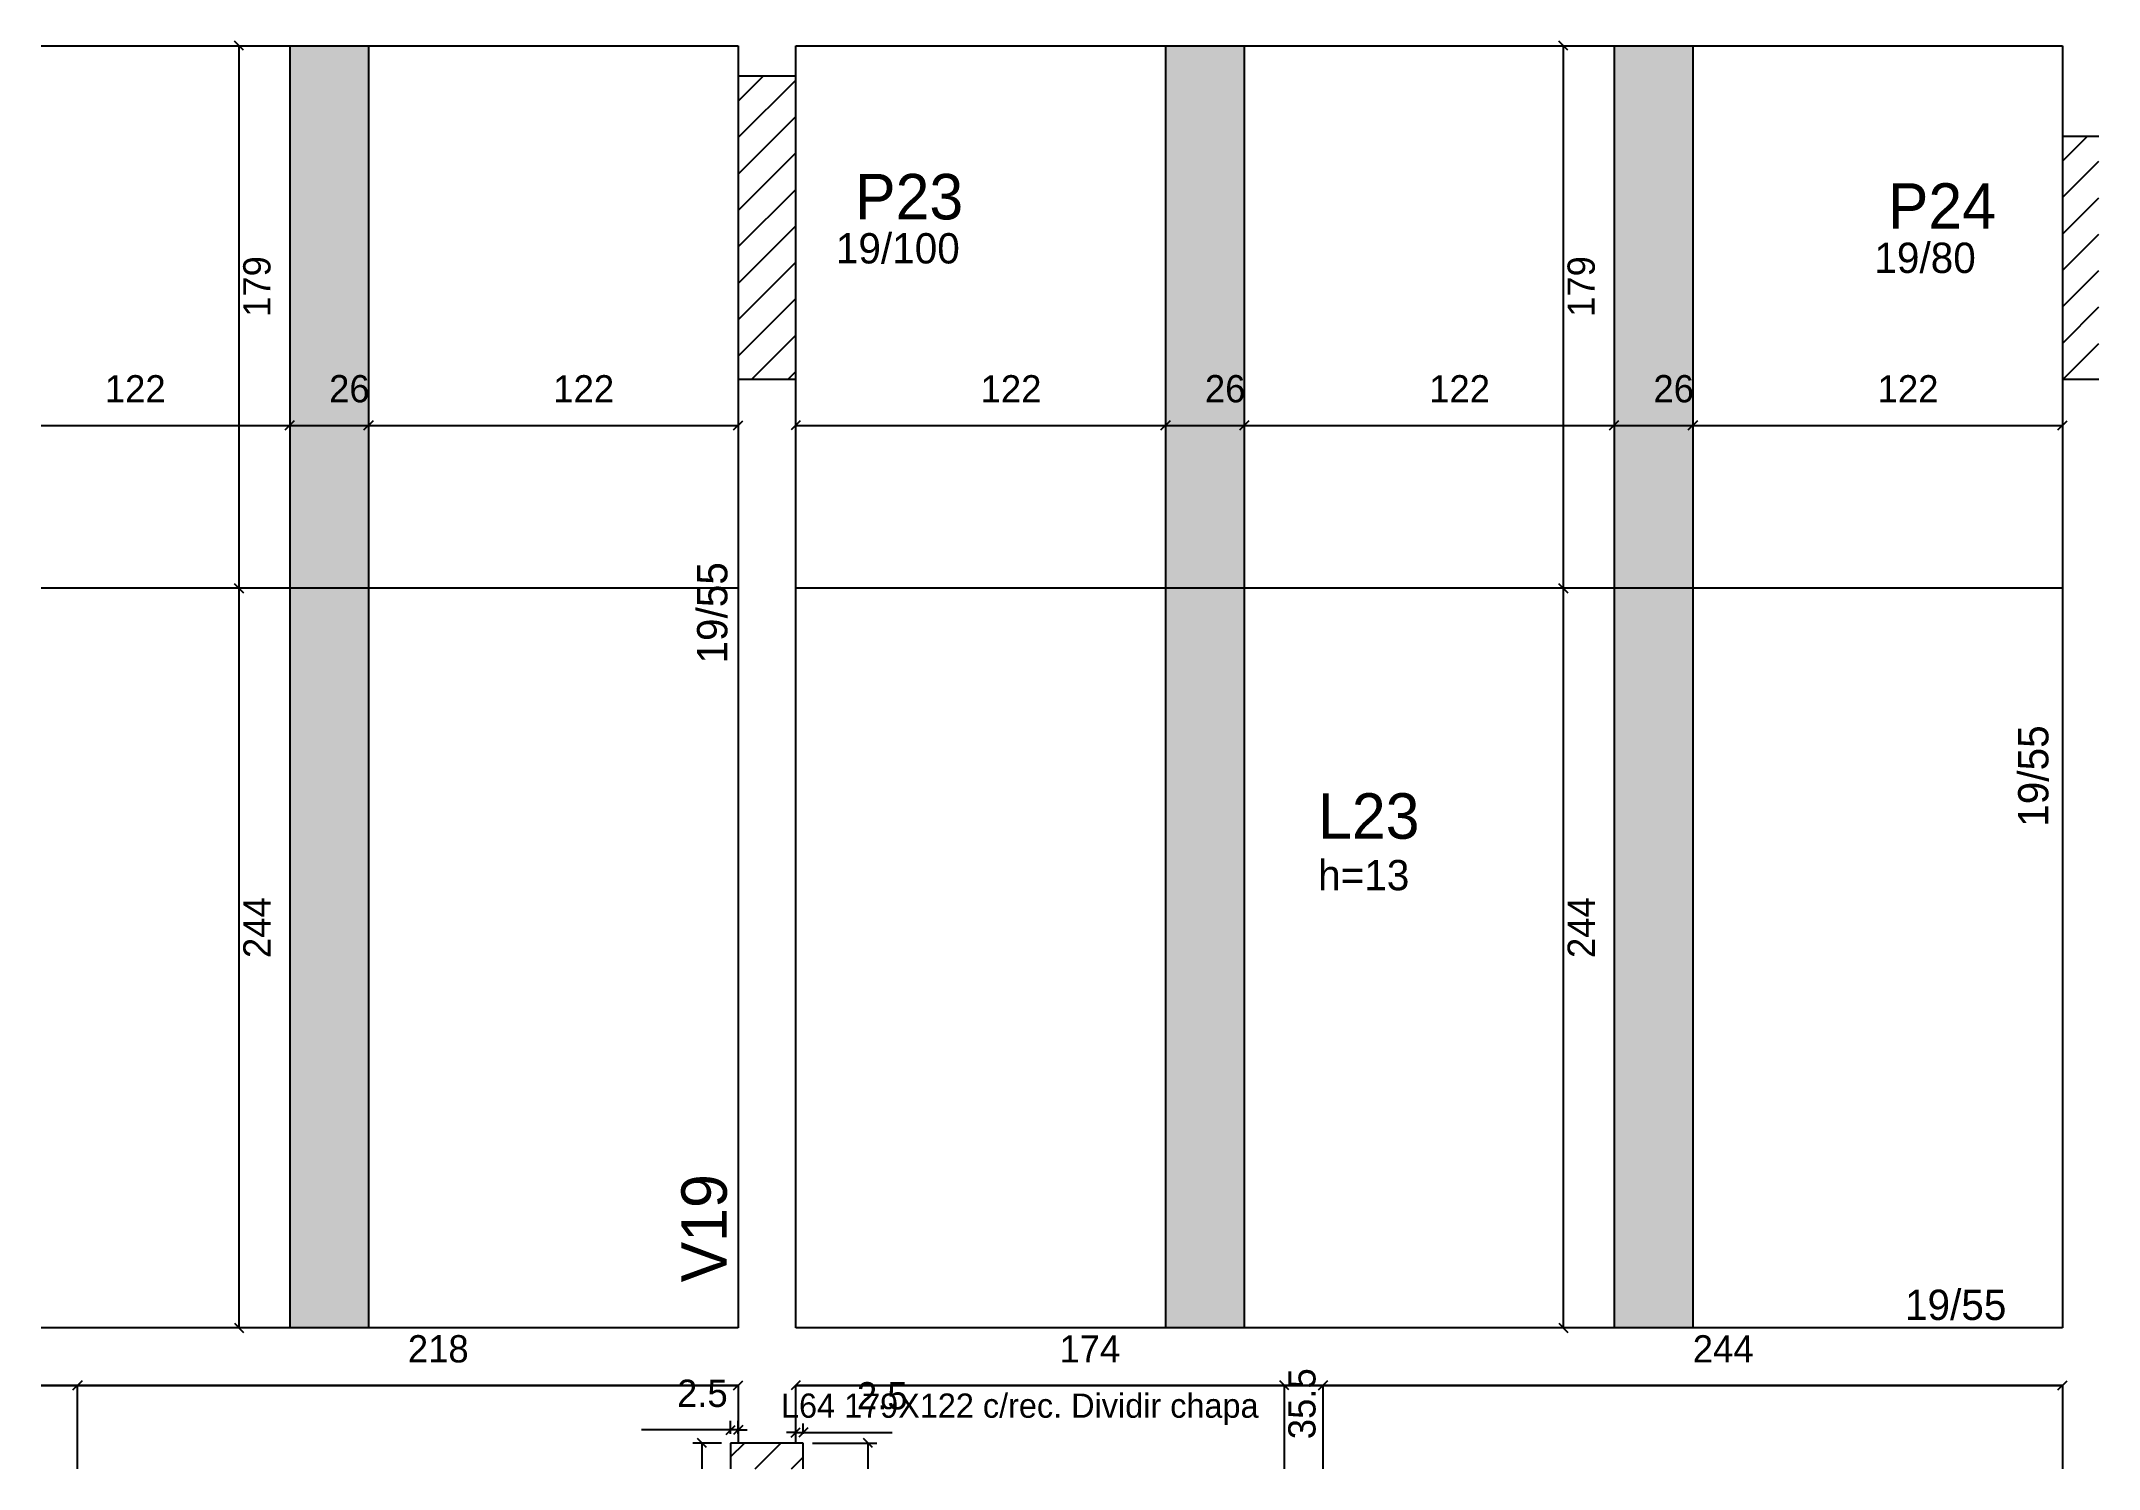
# Model space of a CAD drawing. Header units: metres. Extents: x 5571 to 6250, y 1639 to 2110.
import ezdxf

# ---------------------------------------------------------------- set-up
doc = ezdxf.new("R2010")
doc.units = ezdxf.units.M
for name, color, linetype in [('3', 7, 'Continuous'), ('4', 7, 'Continuous'), ('7', 7, 'Continuous'), ('9', 7, 'Continuous'), ('AUX00', 7, 'Continuous'), ('Hachura', 7, 'Continuous'), ('Painéis', 7, 'Continuous')]:
    doc.layers.add(name, color=color, linetype=linetype)

msp = doc.modelspace()

# ---------------------------------------------------------------- hatches: boundary and pattern name
at = {"layer": '9'}
h = msp.add_hatch(color=7, dxfattribs=at)
h.dxf.hatch_style = 1
h.paths.add_polyline_path([(6237.54, 2108.98), (6237.54, 1908.98), (6237.54, 2108.98), (6237.54, 2108.98)])
at = {"layer": 'Hachura'}
h = msp.add_hatch(color=7, dxfattribs=at)
h.dxf.hatch_style = 1
h.paths.add_polyline_path([(5652.55, 1685.98), (5678.55, 1685.98), (5678.55, 2108.98), (5652.55, 2108.98), (5652.55, 1685.98)])
h = msp.add_hatch(color=7, dxfattribs=at)
h.dxf.hatch_style = 1
h.paths.add_polyline_path([(5941.55, 1685.98), (5967.55, 1685.98), (5967.55, 2108.98), (5941.55, 2108.98), (5941.55, 1685.98)])
h = msp.add_hatch(color=7, dxfattribs=at)
h.dxf.hatch_style = 1
h.paths.add_polyline_path([(6089.55, 1685.98), (6115.55, 1685.98), (6115.55, 2108.98), (6089.55, 2108.98), (6089.55, 1685.98)])

# ---------------------------------------------------------------- linework, layer by layer
at = {"layer": '3', "color": 3, "lineweight": 25}
for p, q in [((5800.54, 2090.67), (5808.84, 2098.98)), ((5800.54, 2078.65), (5819.54, 2097.65)), ((5800.54, 2066.63), (5819.54, 2085.63)), ((6237.54, 2070.88), (6245.64, 2078.98)), ((5800.54, 2054.61), (5819.54, 2073.61)), ((6237.54, 2058.86), (6249.54, 2070.86)), ((5800.54, 2042.59), (5819.54, 2061.59)), ((6237.54, 2046.84), (6249.54, 2058.84)), ((5800.54, 2030.57), (5819.54, 2049.57)), ((6237.54, 2034.82), (6249.54, 2046.82)), ((5800.54, 2018.55), (5819.54, 2037.55)), ((6237.54, 2022.8), (6249.54, 2034.8)), ((5800.54, 2006.53), (5819.54, 2025.53)), ((6237.54, 2010.78), (6249.54, 2022.78)), ((5805.01, 1998.98), (5819.54, 2013.51)), ((6237.76, 1998.98), (6249.54, 2010.76)), ((5817.03, 1998.98), (5819.54, 2001.49)), ((5798.04, 1643.4), (5802.61, 1647.98)), ((5806.11, 1639.46), (5814.64, 1647.98)), ((5818.14, 1639.46), (5822.04, 1643.36))]:
    msp.add_line(p, q, dxfattribs=at)
for points in [[(5570.54, 2108.98), (5800.54, 2108.98)], [(5800.54, 2108.98), (5800.54, 2098.98)], [(5819.54, 2108.98), (6237.54, 2108.98)], [(5819.54, 2098.98), (5819.54, 2108.98)], [(6237.54, 2108.98), (6237.54, 2078.98)], [(5800.54, 1998.98), (5800.54, 1685.98)], [(5819.54, 1685.98), (5819.54, 1998.98)], [(6237.54, 1998.98), (6237.54, 1685.98)], [(5800.54, 1685.98), (5570.54, 1685.98)], [(6237.54, 1685.98), (5819.54, 1685.98)], [(5570.54, 1666.98), (5800.54, 1666.98)], [(5800.54, 1666.98), (5800.54, 1647.98)], [(5819.54, 1666.98), (6237.54, 1666.98)], [(5819.54, 1647.98), (5819.54, 1666.98)], [(6237.54, 1666.98), (6237.54, 1639.46)]]:
    msp.add_lwpolyline(points, dxfattribs=at)
at = {"layer": '7', "color": 7, "lineweight": 25}
for points in [[(5819.54, 2098.98), (5800.54, 2098.98)], [(5800.54, 2098.98), (5800.54, 1998.98)], [(5819.54, 1998.98), (5819.54, 2098.98)], [(6249.54, 2078.98), (6237.54, 2078.98)], [(6237.54, 2078.98), (6237.54, 1998.98)], [(5800.54, 1998.98), (5819.54, 1998.98)], [(6237.54, 1998.98), (6249.54, 1998.98)], [(5822.04, 1647.98), (5798.04, 1647.98)], [(5798.04, 1647.98), (5798.04, 1639.46)], [(5822.04, 1639.46), (5822.04, 1647.98)]]:
    msp.add_lwpolyline(points, dxfattribs=at)
at = {"layer": 'Painéis', "color": 0, "lineweight": 25}
for p, q in [((5637.3, 2107.48), (5634.3, 2110.48)), ((6074.3, 2107.48), (6071.3, 2110.48)), ((5651.05, 1982.23), (5654.05, 1985.23)), ((5654.05, 1985.23), (5651.05, 1982.23)), ((5677.05, 1982.23), (5680.05, 1985.23)), ((5680.05, 1985.23), (5677.05, 1982.23)), ((5799.04, 1982.23), (5802.04, 1985.23)), ((5821.04, 1985.23), (5818.04, 1982.23)), ((5940.05, 1982.23), (5943.05, 1985.23)), ((5943.05, 1985.23), (5940.05, 1982.23)), ((5966.05, 1982.23), (5969.05, 1985.23)), ((5969.05, 1985.23), (5966.05, 1982.23)), ((6088.05, 1982.23), (6091.05, 1985.23)), ((6091.05, 1985.23), (6088.05, 1982.23)), ((6114.05, 1982.23), (6117.05, 1985.23)), ((6117.05, 1985.23), (6114.05, 1982.23)), ((6236.04, 1982.23), (6239.04, 1985.23)), ((5634.3, 1931.48), (5637.3, 1928.48)), ((5637.3, 1928.48), (5634.3, 1931.48)), ((6071.3, 1931.48), (6074.3, 1928.48)), ((6074.3, 1928.48), (6071.3, 1931.48)), ((5634.3, 1687.48), (5637.3, 1684.48)), ((6071.3, 1687.48), (6074.3, 1684.48)), ((5584.04, 1668.48), (5581.04, 1665.48)), ((5581.04, 1665.48), (5584.04, 1668.48)), ((5799.04, 1665.48), (5802.04, 1668.48)), ((5821.04, 1668.48), (5818.04, 1665.48)), ((5982.26, 1665.48), (5979.26, 1668.48)), ((5995.04, 1668.48), (5992.04, 1665.48)), ((5992.04, 1665.48), (5995.04, 1668.48)), ((6236.04, 1665.48), (6239.04, 1668.48)), ((5796.54, 1650.78), (5799.54, 1653.78)), ((5802.04, 1653.78), (5799.04, 1650.78)), ((5818.04, 1649.96), (5821.04, 1652.96)), ((5823.54, 1652.96), (5820.54, 1649.96)), ((5790.07, 1646.48), (5787.07, 1649.48)), ((5844.85, 1646.48), (5841.85, 1649.48))]:
    msp.add_line(p, q, dxfattribs=at)
at = {"layer": 'Painéis', "color": 4, "lineweight": 25}
for p, q in [((5635.8, 2108.98), (5635.8, 1929.98)), ((6072.8, 2108.98), (6072.8, 1929.98)), ((5570.54, 1983.73), (5652.55, 1983.73)), ((5652.55, 1983.73), (5678.55, 1983.73)), ((5678.55, 1983.73), (5800.54, 1983.73)), ((5819.54, 1983.73), (5941.55, 1983.73)), ((5941.55, 1983.73), (5967.55, 1983.73)), ((5967.55, 1983.73), (6089.55, 1983.73)), ((6089.55, 1983.73), (6115.55, 1983.73)), ((6115.55, 1983.73), (6237.54, 1983.73)), ((5635.8, 1929.98), (5635.8, 1685.98)), ((6072.8, 1929.98), (6072.8, 1685.98)), ((5582.54, 1666.98), (5570.54, 1666.98)), ((5800.54, 1666.98), (5582.54, 1666.98)), ((5993.54, 1666.98), (5819.54, 1666.98)), ((5978.51, 1666.98), (5977.76, 1666.98)), ((5980.76, 1666.98), (5980.76, 1639.46)), ((6237.54, 1666.98), (5993.54, 1666.98)), ((5798.04, 1652.28), (5768.68, 1652.28)), ((5798.04, 1650.98), (5798.04, 1655.28)), ((5800.54, 1652.28), (5798.04, 1652.28)), ((5800.54, 1650.98), (5800.54, 1655.28)), ((5800.54, 1652.28), (5803.54, 1652.28)), ((5819.54, 1651.46), (5816.54, 1651.46)), ((5819.54, 1650.98), (5819.54, 1654.46)), ((5819.54, 1651.46), (5822.04, 1651.46)), ((5822.04, 1650.98), (5822.04, 1654.46)), ((5822.04, 1651.46), (5851.4, 1651.46)), ((5795.04, 1647.98), (5785.57, 1647.98)), ((5788.57, 1647.98), (5788.57, 1639.46)), ((5825.04, 1647.98), (5846.35, 1647.98)), ((5843.35, 1647.98), (5843.35, 1639.46))]:
    msp.add_line(p, q, dxfattribs=at)
at = {"layer": 'Painéis', "color": 200, "lineweight": 25}
for p, q in [((5652.55, 2108.98), (5652.55, 1685.98)), ((5678.55, 2108.98), (5678.55, 1685.98)), ((5941.55, 2108.98), (5941.55, 1685.98)), ((5967.55, 2108.98), (5967.55, 1685.98)), ((6089.55, 2108.98), (6089.55, 1685.98)), ((6115.55, 2108.98), (6115.55, 1685.98)), ((5800.45, 1929.98), (5570.54, 1929.98)), ((6237.45, 1929.98), (5819.45, 1929.98)), ((5582.54, 1639.46), (5582.54, 1666.98)), ((5993.54, 1639.46), (5993.54, 1666.98))]:
    msp.add_line(p, q, dxfattribs=at)

# ---------------------------------------------------------------- texts
at = {"layer": '3', "color": 3, "lineweight": 25}
for s, p in [('19/100', (5832.78, 2037.14)), ('19/80', (6175.47, 2034)), ('h=13', (5991.9, 1830.34)), ('19/55', (6185.57, 1688.57))]:
    msp.add_text(s, height=10, dxfattribs=at).set_placement(p)
for p in [(5796.98, 1905.13), (6232.9, 1851.29)]:
    msp.add_text('19/55', height=10, rotation=90, dxfattribs=at).set_placement(p)
at = {"layer": '4', "color": 4, "lineweight": 25}
for s, p in [('P23', (5839.11, 2051.67)), ('P24', (6179.92, 2048.59)), ('L23', (5991.9, 1847.34))]:
    msp.add_text(s, height=15, dxfattribs=at).set_placement(p)
msp.add_text('V19', height=15, rotation=90, dxfattribs=at).set_placement((5796.79, 1700.98))
at = {"layer": 'AUX00', "color": 7, "lineweight": 25}
msp.add_text('L64^J179X122^Jc/rec.^JDividir chapa', height=8, dxfattribs=at).set_placement((5814.67, 1656.31))
at = {"layer": 'Painéis', "color": 240, "lineweight": 25}
for s, p in [('179', (5646.21, 2019.48)), ('179', (6083.21, 2019.48)), ('244', (5646.23, 1807.98)), ('244', (6083.23, 1807.98)), ('35.5', (5991.06, 1649.23))]:
    msp.add_text(s, height=9, rotation=90, dxfattribs=at).set_placement(p)
for s, p in [('122', (5591.55, 1991.28)), ('26', (5665.55, 1991.32)), ('122', (5739.54, 1991.28)), ('122', (5880.54, 1991.28)), ('26', (5954.55, 1991.32)), ('122', (6028.55, 1991.28)), ('26', (6102.55, 1991.32)), ('122', (6176.54, 1991.28)), ('218', (5691.54, 1674.56)), ('174', (5906.54, 1674.54)), ('244', (6115.54, 1674.54)), ('2.5', (5780.36, 1659.88)), ('2.5', (5839.72, 1659.06))]:
    msp.add_text(s, height=9, dxfattribs=at).set_placement(p)

doc.saveas('drawing.dxf')
